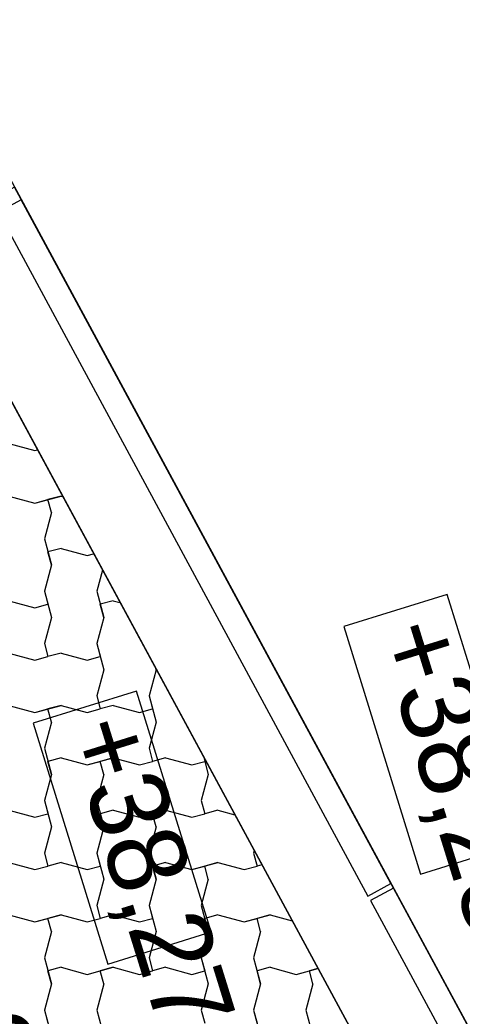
# Model space of a CAD drawing. Header units: metres. Extents: x -111189 to -108577, y -72951 to -72647.
# Drawn here: x -111179.412 to -111178.566, y -72918.259 to -72916.357 of the extents above; entities that cross this region are included whole.
import ezdxf

# ---------------------------------------------------------------- set-up
doc = ezdxf.new("R2010")
doc.units = ezdxf.units.M
doc.header["$MEASUREMENT"] = 0
doc.set_wipeout_variables(frame=1)
doc.linetypes.add('Wipeout_Contour', pattern=[1, 0, -1])
for name, color, linetype in [('00 - Muros - Pormenores', 7, 'Continuous'), ('02 - PASSEIOS', 7, 'Continuous'), ('07 - MUROS', 7, 'Continuous'), ('12 - COTAS ALTIMÉTRICAS', 7, 'Continuous')]:
    doc.layers.add(name, color=color, linetype=linetype)
doc.styles.add('ESTILO_GERADO_3', font='AGENCYR.TTF')
doc.dimstyles.new('ESTILO_GERADO__2', dxfattribs={"dimtxt": 0.15, "dimasz": 0.057, "dimexe": 0.18, "dimexo": 0.05, "dimgap": 0, "dimtad": 1, "dimzin": 0, "dimdsep": 46, "dimtxsty": 'ESTILO_GERADO_3', "dimblk": 'ARROWHEAD_2', "dimblk1": 'ARROWHEAD_2', "dimblk2": 'ARROWHEAD_2', "dimcen": 0.09, "dimclrd": 7, "dimclre": 7, "dimclrt": 7, "dimadec": 0, "dimazin": 0, "dimtfac": 1, "dimtdec": 4, "dimtmove": 0, "dimatfit": 3, "dimfxl": 1, "dimtolj": 1, "dimtzin": 0, "dimarcsym": 0})

# ---------------------------------------------------------------- blocks, each defined once
blk = doc.blocks.new('*X25', base_point=(-110957.0649, -73026.2797))
at = {"layer": '02 - PASSEIOS', "color": 253, "linetype": 'Continuous', "lineweight": 9}
for p, q in [((-111179.4332, -72917.1663), (-111179.3832, -72917.1797)), ((-111179.4332, -72917.1663), (-111179.3832, -72917.1797)), ((-111179.3832, -72917.1797), (-111179.3782, -72917.1784)), ((-111179.3832, -72917.1797), (-111179.3782, -72917.1784)), ((-111179.4332, -72917.2663), (-111179.3832, -72917.2797)), ((-111179.4332, -72917.2663), (-111179.3832, -72917.2797)), ((-111179.3832, -72917.2797), (-111179.3332, -72917.2663)), ((-111179.3332, -72917.2663), (-111179.3582, -72917.273)), ((-111179.3332, -72917.2663), (-111179.3301, -72917.2672)), ((-111179.3332, -72917.2663), (-111179.3301, -72917.2672)), ((-111179.3832, -72917.2797), (-111179.3582, -72917.273)), ((-111179.3515, -72917.298), (-111179.3582, -72917.273)), ((-111179.3515, -72917.298), (-111179.3649, -72917.348)), ((-111179.3649, -72917.348), (-111179.3515, -72917.398)), ((-111179.3332, -72917.3663), (-111179.3582, -72917.373)), ((-111179.3332, -72917.3663), (-111179.3582, -72917.373)), ((-111179.3515, -72917.398), (-111179.3582, -72917.373)), ((-111179.3332, -72917.3663), (-111179.2832, -72917.3797)), ((-111179.3332, -72917.3663), (-111179.2832, -72917.3797)), ((-111179.2832, -72917.3797), (-111179.2709, -72917.3764)), ((-111179.2832, -72917.3797), (-111179.2709, -72917.3764)), ((-111179.3515, -72917.398), (-111179.3649, -72917.448)), ((-111179.3515, -72917.398), (-111179.3649, -72917.448)), ((-111179.254, -72917.4076), (-111179.2649, -72917.448)), ((-111179.3649, -72917.448), (-111179.3582, -72917.473)), ((-111179.3649, -72917.448), (-111179.3515, -72917.498)), ((-111179.2649, -72917.448), (-111179.2515, -72917.498)), ((-111179.4332, -72917.4663), (-111179.3832, -72917.4797)), ((-111179.3832, -72917.4797), (-111179.3582, -72917.473)), ((-111179.2332, -72917.4663), (-111179.2582, -72917.473)), ((-111179.2332, -72917.4663), (-111179.2582, -72917.473)), ((-111179.2515, -72917.498), (-111179.2582, -72917.473)), ((-111179.2332, -72917.4663), (-111179.2204, -72917.4698)), ((-111179.2332, -72917.4663), (-111179.2204, -72917.4698)), ((-111179.3515, -72917.498), (-111179.3649, -72917.548)), ((-111179.2515, -72917.498), (-111179.2649, -72917.548)), ((-111179.2515, -72917.498), (-111179.2649, -72917.548)), ((-111179.3649, -72917.548), (-111179.3582, -72917.573)), ((-111179.2649, -72917.548), (-111179.2582, -72917.573)), ((-111179.2649, -72917.548), (-111179.2515, -72917.598)), ((-111179.4332, -72917.5663), (-111179.3832, -72917.5797)), ((-111179.4332, -72917.5663), (-111179.3832, -72917.5797)), ((-111179.3832, -72917.5797), (-111179.3582, -72917.573)), ((-111179.3832, -72917.5797), (-111179.3582, -72917.573)), ((-111179.3332, -72917.5663), (-111179.3582, -72917.573)), ((-111179.3332, -72917.5663), (-111179.2832, -72917.5797)), ((-111179.2832, -72917.5797), (-111179.2582, -72917.573)), ((-111179.2515, -72917.598), (-111179.2649, -72917.648)), ((-111179.1515, -72917.598), (-111179.1649, -72917.648)), ((-111179.1515, -72917.598), (-111179.1649, -72917.648)), ((-111179.1515, -72917.598), (-111179.152, -72917.5959)), ((-111179.152, -72917.5959), (-111179.1515, -72917.598)), ((-111179.2649, -72917.648), (-111179.2582, -72917.673)), ((-111179.1649, -72917.648), (-111179.1582, -72917.673)), ((-111179.1649, -72917.648), (-111179.1515, -72917.698)), ((-111179.4332, -72917.6663), (-111179.3832, -72917.6797)), ((-111179.4332, -72917.6663), (-111179.3832, -72917.6797)), ((-111179.3832, -72917.6797), (-111179.3332, -72917.6663)), ((-111179.3332, -72917.6663), (-111179.3582, -72917.673)), ((-111179.3332, -72917.6663), (-111179.2832, -72917.6797)), ((-111179.3332, -72917.6663), (-111179.2832, -72917.6797)), ((-111179.2332, -72917.6663), (-111179.2582, -72917.673)), ((-111179.2332, -72917.6663), (-111179.1832, -72917.6797)), ((-111179.3832, -72917.6797), (-111179.3582, -72917.673)), ((-111179.3515, -72917.698), (-111179.3582, -72917.673)), ((-111179.2832, -72917.6797), (-111179.2582, -72917.673)), ((-111179.2832, -72917.6797), (-111179.2582, -72917.673)), ((-111179.1832, -72917.6797), (-111179.1582, -72917.673)), ((-111179.3515, -72917.698), (-111179.3649, -72917.748)), ((-111179.1515, -72917.698), (-111179.1649, -72917.748)), ((-111179.3649, -72917.748), (-111179.3515, -72917.798)), ((-111179.1649, -72917.748), (-111179.1582, -72917.773)), ((-111179.0602, -72917.7656), (-111179.0582, -72917.773)), ((-111179.0602, -72917.7656), (-111179.0515, -72917.798)), ((-111179.3332, -72917.7663), (-111179.3582, -72917.773)), ((-111179.3332, -72917.7663), (-111179.3582, -72917.773)), ((-111179.3515, -72917.798), (-111179.3582, -72917.773)), ((-111179.3332, -72917.7663), (-111179.2832, -72917.7797)), ((-111179.3332, -72917.7663), (-111179.2832, -72917.7797)), ((-111179.2832, -72917.7797), (-111179.2332, -72917.7663)), ((-111179.2832, -72917.7797), (-111179.2582, -72917.773)), ((-111179.2332, -72917.7663), (-111179.2582, -72917.773)), ((-111179.2515, -72917.798), (-111179.2582, -72917.773)), ((-111179.2332, -72917.7663), (-111179.1832, -72917.7797)), ((-111179.2332, -72917.7663), (-111179.1832, -72917.7797)), ((-111179.1832, -72917.7797), (-111179.1582, -72917.773)), ((-111179.1832, -72917.7797), (-111179.1582, -72917.773)), ((-111179.1332, -72917.7663), (-111179.1582, -72917.773)), ((-111179.1332, -72917.7663), (-111179.0832, -72917.7797)), ((-111179.0832, -72917.7797), (-111179.0582, -72917.773)), ((-111179.3515, -72917.798), (-111179.3649, -72917.848)), ((-111179.3515, -72917.798), (-111179.3649, -72917.848)), ((-111179.2515, -72917.798), (-111179.2649, -72917.848)), ((-111179.0515, -72917.798), (-111179.0649, -72917.848)), ((-111179.3649, -72917.848), (-111179.3582, -72917.873)), ((-111179.3649, -72917.848), (-111179.3515, -72917.898)), ((-111179.2649, -72917.848), (-111179.2515, -72917.898)), ((-111179.0649, -72917.848), (-111179.0582, -72917.873)), ((-111179.4332, -72917.8663), (-111179.3832, -72917.8797)), ((-111179.3832, -72917.8797), (-111179.3582, -72917.873)), ((-111179.2332, -72917.8663), (-111179.2582, -72917.873)), ((-111179.2332, -72917.8663), (-111179.2582, -72917.873)), ((-111179.2515, -72917.898), (-111179.2582, -72917.873)), ((-111179.2332, -72917.8663), (-111179.1832, -72917.8797)), ((-111179.2332, -72917.8663), (-111179.1832, -72917.8797)), ((-111179.1832, -72917.8797), (-111179.1332, -72917.8663)), ((-111179.1832, -72917.8797), (-111179.1582, -72917.873)), ((-111179.1332, -72917.8663), (-111179.1582, -72917.873)), ((-111179.1515, -72917.898), (-111179.1582, -72917.873)), ((-111179.1332, -72917.8663), (-111179.0832, -72917.8797)), ((-111179.1332, -72917.8663), (-111179.0832, -72917.8797)), ((-111179.0832, -72917.8797), (-111179.0582, -72917.873)), ((-111179.0832, -72917.8797), (-111179.0582, -72917.873)), ((-111179.0332, -72917.8663), (-111179.0582, -72917.873)), ((-111179.0332, -72917.8663), (-111179.0009, -72917.875)), ((-111179.3515, -72917.898), (-111179.3649, -72917.948)), ((-111179.2515, -72917.898), (-111179.2649, -72917.948)), ((-111179.2515, -72917.898), (-111179.2649, -72917.948)), ((-111179.1515, -72917.898), (-111179.1649, -72917.948)), ((-111179.3649, -72917.948), (-111179.3582, -72917.973)), ((-111179.2649, -72917.948), (-111179.2582, -72917.973)), ((-111179.2649, -72917.948), (-111179.2515, -72917.998)), ((-111179.1649, -72917.948), (-111179.1515, -72917.998)), ((-111178.9637, -72917.9437), (-111178.9649, -72917.948)), ((-111178.9649, -72917.948), (-111178.9582, -72917.973)), ((-111179.4332, -72917.9663), (-111179.3832, -72917.9797)), ((-111179.4332, -72917.9663), (-111179.3832, -72917.9797)), ((-111179.3832, -72917.9797), (-111179.3582, -72917.973)), ((-111179.3832, -72917.9797), (-111179.3582, -72917.973)), ((-111179.3332, -72917.9663), (-111179.3582, -72917.973)), ((-111179.3332, -72917.9663), (-111179.2832, -72917.9797)), ((-111179.2832, -72917.9797), (-111179.2582, -72917.973)), ((-111179.1332, -72917.9663), (-111179.1582, -72917.973)), ((-111179.1332, -72917.9663), (-111179.1582, -72917.973)), ((-111179.1515, -72917.998), (-111179.1582, -72917.973)), ((-111179.1332, -72917.9663), (-111179.0832, -72917.9797)), ((-111179.1332, -72917.9663), (-111179.0832, -72917.9797)), ((-111179.0832, -72917.9797), (-111179.0332, -72917.9663)), ((-111179.0832, -72917.9797), (-111179.0582, -72917.973)), ((-111179.0332, -72917.9663), (-111179.0582, -72917.973)), ((-111179.0515, -72917.998), (-111179.0582, -72917.973)), ((-111179.0332, -72917.9663), (-111178.9832, -72917.9797)), ((-111179.0332, -72917.9663), (-111178.9832, -72917.9797)), ((-111178.9832, -72917.9797), (-111178.9582, -72917.973)), ((-111178.9832, -72917.9797), (-111178.9582, -72917.973)), ((-111178.9491, -72917.9706), (-111178.9582, -72917.973)), ((-111179.2515, -72917.998), (-111179.2649, -72918.048)), ((-111179.1515, -72917.998), (-111179.1649, -72918.048)), ((-111179.1515, -72917.998), (-111179.1649, -72918.048)), ((-111179.0515, -72917.998), (-111179.0649, -72918.048)), ((-111179.2649, -72918.048), (-111179.2582, -72918.073)), ((-111179.1649, -72918.048), (-111179.1582, -72918.073)), ((-111179.1649, -72918.048), (-111179.1515, -72918.098)), ((-111179.0649, -72918.048), (-111179.0515, -72918.098)), ((-111179.4332, -72918.0663), (-111179.3832, -72918.0797)), ((-111179.4332, -72918.0663), (-111179.3832, -72918.0797)), ((-111179.3832, -72918.0797), (-111179.3332, -72918.0663)), ((-111179.3332, -72918.0663), (-111179.3582, -72918.073)), ((-111179.3332, -72918.0663), (-111179.2832, -72918.0797)), ((-111179.3332, -72918.0663), (-111179.2832, -72918.0797)), ((-111179.2332, -72918.0663), (-111179.2582, -72918.073)), ((-111179.2332, -72918.0663), (-111179.1832, -72918.0797)), ((-111179.0332, -72918.0663), (-111179.0582, -72918.073)), ((-111179.0332, -72918.0663), (-111179.0582, -72918.073)), ((-111179.0332, -72918.0663), (-111178.9832, -72918.0797)), ((-111179.0332, -72918.0663), (-111178.9832, -72918.0797)), ((-111178.9832, -72918.0797), (-111178.9332, -72918.0663)), ((-111178.9332, -72918.0663), (-111178.9582, -72918.073)), ((-111178.9332, -72918.0663), (-111178.8912, -72918.0776)), ((-111178.9332, -72918.0663), (-111178.8912, -72918.0776)), ((-111179.3832, -72918.0797), (-111179.3582, -72918.073)), ((-111179.3515, -72918.098), (-111179.3582, -72918.073)), ((-111179.2832, -72918.0797), (-111179.2582, -72918.073)), ((-111179.2832, -72918.0797), (-111179.2582, -72918.073)), ((-111179.1832, -72918.0797), (-111179.1582, -72918.073)), ((-111179.0515, -72918.098), (-111179.0582, -72918.073)), ((-111178.9832, -72918.0797), (-111178.9582, -72918.073)), ((-111178.9515, -72918.098), (-111178.9582, -72918.073)), ((-111179.3515, -72918.098), (-111179.3649, -72918.148)), ((-111179.1515, -72918.098), (-111179.1649, -72918.148)), ((-111179.0515, -72918.098), (-111179.0649, -72918.148)), ((-111179.0515, -72918.098), (-111179.0649, -72918.148)), ((-111178.9515, -72918.098), (-111178.9649, -72918.148)), ((-111179.3649, -72918.148), (-111179.3515, -72918.198)), ((-111179.1649, -72918.148), (-111179.1582, -72918.173)), ((-111179.0649, -72918.148), (-111179.0582, -72918.173)), ((-111179.0649, -72918.148), (-111179.0515, -72918.198)), ((-111178.9649, -72918.148), (-111178.9515, -72918.198)), ((-111179.3332, -72918.1663), (-111179.3582, -72918.173)), ((-111179.3332, -72918.1663), (-111179.3582, -72918.173)), ((-111179.3515, -72918.198), (-111179.3582, -72918.173)), ((-111179.3332, -72918.1663), (-111179.2832, -72918.1797)), ((-111179.3332, -72918.1663), (-111179.2832, -72918.1797)), ((-111179.2832, -72918.1797), (-111179.2332, -72918.1663)), ((-111179.2832, -72918.1797), (-111179.2582, -72918.173)), ((-111179.2332, -72918.1663), (-111179.2582, -72918.173)), ((-111179.2515, -72918.198), (-111179.2582, -72918.173)), ((-111179.2332, -72918.1663), (-111179.1832, -72918.1797)), ((-111179.2332, -72918.1663), (-111179.1832, -72918.1797)), ((-111179.1832, -72918.1797), (-111179.1582, -72918.173)), ((-111179.1832, -72918.1797), (-111179.1582, -72918.173)), ((-111179.1332, -72918.1663), (-111179.1582, -72918.173)), ((-111179.1332, -72918.1663), (-111179.0832, -72918.1797)), ((-111179.0832, -72918.1797), (-111179.0582, -72918.173)), ((-111178.9332, -72918.1663), (-111178.9582, -72918.173)), ((-111178.9332, -72918.1663), (-111178.9582, -72918.173)), ((-111178.9515, -72918.198), (-111178.9582, -72918.173)), ((-111178.9332, -72918.1663), (-111178.8832, -72918.1797)), ((-111178.9332, -72918.1663), (-111178.8832, -72918.1797)), ((-111178.8832, -72918.1797), (-111178.8419, -72918.1687)), ((-111178.8832, -72918.1797), (-111178.8582, -72918.173)), ((-111178.8419, -72918.1687), (-111178.8582, -72918.173)), ((-111178.8515, -72918.198), (-111178.8582, -72918.173)), ((-111179.3515, -72918.198), (-111179.3649, -72918.248)), ((-111179.3515, -72918.198), (-111179.3649, -72918.248)), ((-111179.2515, -72918.198), (-111179.2649, -72918.248)), ((-111179.0515, -72918.198), (-111179.0649, -72918.248)), ((-111178.9515, -72918.198), (-111178.9649, -72918.248)), ((-111178.9515, -72918.198), (-111178.9649, -72918.248)), ((-111178.8515, -72918.198), (-111178.8649, -72918.248)), ((-111179.3649, -72918.248), (-111179.3582, -72918.273)), ((-111179.3649, -72918.248), (-111179.3515, -72918.298)), ((-111179.2649, -72918.248), (-111179.2515, -72918.298)), ((-111179.0649, -72918.248), (-111179.0582, -72918.273)), ((-111178.9649, -72918.248), (-111178.9582, -72918.273)), ((-111178.9649, -72918.248), (-111178.9515, -72918.298)), ((-111178.8649, -72918.248), (-111178.8515, -72918.298))]:
    blk.add_line(p, q, dxfattribs=at)
blk = doc.blocks.new('Malha_8_1', base_point=(-111182.45, -72914.5203))
at = {"color": 254, "linetype": 'Wipeout_Contour', "lineweight": 0, "ltscale": 1861428.278801215}
blk.add_wipeout([(-111182.45, -72914.5203), (-111181.1398, -72916.9324), (-111179.283, -72920.3506), (-111178.6992, -72921.4255), (-111173.1932, -72931.5618), (-111171.3979, -72934.867), (-111163.9365, -72948.6033), (-111162.5896, -72948.18), (-111170.1617, -72934.1975), (-111171.9536, -72930.8885), (-111177.4458, -72920.7467), (-111178.0283, -72919.6711), (-111179.8807, -72916.2505), (-111181.0503, -72914.0907)], dxfattribs=at).dxf.layer = '02 - PASSEIOS'
at = {"layer": '02 - PASSEIOS', "color": 7, "linetype": 'Continuous', "lineweight": 13, "flags": 128}
blk.add_lwpolyline([(-111182.45, -72914.5203), (-111181.0503, -72914.0907), (-111179.8807, -72916.2505), (-111178.0283, -72919.6711), (-111177.4458, -72920.7467), (-111171.9536, -72930.8885), (-111170.1617, -72934.1975), (-111162.5896, -72948.18), (-111163.9365, -72948.6033), (-111171.3979, -72934.867), (-111173.1932, -72931.5618), (-111178.6992, -72921.4255), (-111179.283, -72920.3506), (-111181.1398, -72916.9324)], close=True, dxfattribs=at)
at = {"layer": '02 - PASSEIOS', "color": 7, "lineweight": 13}
blk.add_blockref('*X25', (-110957.0649, -73026.2797), dxfattribs=at)
blk = doc.blocks.new('Malha_11_1', base_point=(-111178.7463, -72918.0302))
at = {"layer": '07 - MUROS', "color": 7, "linetype": 'Continuous', "lineweight": 13, "flags": 128}
blk.add_lwpolyline([(-111178.7463, -72918.0302), (-111178.7022, -72918.0065), (-111179.4094, -72916.7007), (-111179.4535, -72916.7243)], close=True, dxfattribs=at)
blk = doc.blocks.new('Malha_13_1', base_point=(-111178.1614, -72919.4252))
at = {"layer": '07 - MUROS', "color": 7, "linetype": 'Continuous', "lineweight": 13, "flags": 128}
blk.add_lwpolyline([(-111178.1614, -72919.4252), (-111177.9856, -72919.3299), (-111179.4223, -72916.6768), (-111179.5982, -72916.772)], close=True, dxfattribs=at)
blk = doc.blocks.new('Malha_14_1', base_point=(-111178.0344, -72919.3448))
at = {"layer": '07 - MUROS', "color": 7, "linetype": 'Continuous', "lineweight": 13, "flags": 128}
blk.add_lwpolyline([(-111178.0344, -72919.3448), (-111177.9903, -72919.3211), (-111178.6975, -72918.0153), (-111178.7415, -72918.039)], close=True, dxfattribs=at)
blk = doc.blocks.new('Malha_15_1', base_point=(-111178.4921, -72916.0334))
at = {"color": 254, "linetype": 'Wipeout_Contour', "lineweight": 0, "ltscale": 531829.293544}
blk.add_wipeout([(-111178.4921, -72916.0334), (-111179.5885, -72916.37), (-111177.9792, -72919.3417), (-111177.5091, -72919.1956)], dxfattribs=at).dxf.layer = '07 - MUROS'
at = {"layer": '07 - MUROS', "color": 7, "linetype": 'Continuous', "lineweight": 13, "flags": 128}
blk.add_lwpolyline([(-111178.4921, -72916.0334), (-111179.5885, -72916.37), (-111177.9792, -72919.3417), (-111177.5091, -72919.1956)], close=True, dxfattribs=at)
blk = doc.blocks.new('*D80', base_point=(-110957.0649, -73026.2797))
at = {"layer": '00 - Muros - Pormenores', "color": 7, "linetype": 'Continuous', "lineweight": 5, "transparency": 16777216}
for p, q in [((-111180.4565, -72916.7526), (-111180.4391, -72916.7849)), ((-111180.4885, -72916.8117), (-111180.3896, -72916.7581)), ((-111180.3958, -72916.7861), (-111180.4823, -72916.7837)), ((-111180.4391, -72916.7849), (-111180.2538, -72917.1271)), ((-111180.3032, -72917.1538), (-111180.2043, -72917.1003)), ((-111180.2105, -72917.1282), (-111180.297, -72917.1259)), ((-111180.2538, -72917.1271), (-111178.817, -72919.7802))]:
    blk.add_line(p, q, dxfattribs=at)
at = {"layer": '00 - Muros - Pormenores', "color": 7, "lineweight": 5, "transparency": 16777216, "insert": (-111180.387, -72916.818), "char_height": 0.15, "attachment_point": 7, "rotation": 298.4373, "style": 'ESTILO_GERADO_3'}
blk.add_mtext('\\A1;{\\pql;\\fAgency FB|b0|i0|c0|p0;\\W1.000000;0,39}', dxfattribs=at)
blk = doc.blocks.new('ARROWHEAD_2')
at = {"color": 0, "linetype": 'Continuous', "lineweight": 0}
for p, q in [((-0.378, -0.655), (0.378, 0.655)), ((0, 0), (-1, 0))]:
    blk.add_line(p, q, dxfattribs=at)
blk = doc.blocks.new('*D81', base_point=(-110957.0649, -73026.2797))
at = {"layer": '00 - Muros - Pormenores', "color": 7, "linetype": 'Continuous', "lineweight": 5, "transparency": 16777216}
for p, q in [((-111180.2105, -72917.1282), (-111180.297, -72917.1259)), ((-111180.2538, -72917.1271), (-111178.817, -72919.7802)), ((-111178.8665, -72919.807), (-111178.7675, -72919.7534)), ((-111178.7737, -72919.7814), (-111178.8603, -72919.779))]:
    blk.add_line(p, q, dxfattribs=at)
at = {"layer": '00 - Muros - Pormenores', "color": 7, "lineweight": 5, "transparency": 16777216, "insert": (-111179.5744, -72918.3185), "char_height": 0.15, "attachment_point": 7, "rotation": 298.4373, "style": 'ESTILO_GERADO_3'}
blk.add_mtext('\\A1;{\\pql;\\fAgency FB|b0|i0|c0|p0;\\W1.000000;3,02}', dxfattribs=at)
blk = doc.blocks.new('Cotas de Nível_1_1', base_point=(-111178.4908, -72917.9425))
at = {"layer": '12 - COTAS ALTIMÉTRICAS', "color": 7, "linetype": 'Continuous', "lineweight": 5, "flags": 128}
blk.add_lwpolyline([(-111178.7924, -72917.5156), (-111178.6455, -72917.9882), (-111178.4477, -72917.9267), (-111178.5946, -72917.4541)], close=True, dxfattribs=at)
at = {"layer": '12 - COTAS ALTIMÉTRICAS', "color": 7, "lineweight": 5, "insert": (-111178.7566, -72917.5344), "char_height": 0.15, "attachment_point": 7, "rotation": 287.2685, "style": 'ESTILO_GERADO_3'}
blk.add_mtext('\\A1;{\\pql;\\fAgency FB|b0|i0|c0|p0;\\W1.000000;+38,28}', dxfattribs=at)
blk = doc.blocks.new('Cotas de Nível_2_1', base_point=(-111179.2821, -72917.8199))
at = {"layer": '12 - COTAS ALTIMÉTRICAS', "color": 7, "linetype": 'Continuous', "lineweight": 5, "flags": 128}
blk.add_lwpolyline([(-111179.3866, -72917.7003), (-111179.2437, -72918.1602), (-111179.0459, -72918.0987), (-111179.1888, -72917.6388)], close=True, dxfattribs=at)
at = {"layer": '12 - COTAS ALTIMÉTRICAS', "color": 7, "lineweight": 5, "insert": (-111179.3509, -72917.7191), "char_height": 0.15, "attachment_point": 7, "rotation": 287.2685, "style": 'ESTILO_GERADO_3'}
blk.add_mtext('\\A1;{\\pql;\\fAgency FB|b0|i0|c0|p0;\\W1.000000;+38,27}', dxfattribs=at)

msp = doc.modelspace()

# ---------------------------------------------------------------- block references
at = {"layer": '02 - PASSEIOS', "color": 7, "lineweight": 13}
msp.add_blockref('Malha_8_1', (-111182.45, -72914.5203), dxfattribs=at)

# ---------------------------------------------------------------- next in the draw order: block references
at = {"layer": '07 - MUROS', "color": 7, "lineweight": 13}
for name, p in [('Malha_13_1', (-111178.1614, -72919.4252)), ('Malha_11_1', (-111178.7463, -72918.0302)), ('Malha_14_1', (-111178.0344, -72919.3448))]:
    msp.add_blockref(name, p, dxfattribs=at)

# ---------------------------------------------------------------- next in the draw order: block references
msp.add_blockref('Malha_15_1', (-111178.4921, -72916.0334), dxfattribs=at)

# ---------------------------------------------------------------- next in the draw order: block references
at = {"layer": '12 - COTAS ALTIMÉTRICAS', "color": 7, "lineweight": 5}
for name, p in [('Cotas de Nível_1_1', (-111178.4908, -72917.9425)), ('Cotas de Nível_2_1', (-111179.2821, -72917.8199))]:
    msp.add_blockref(name, p, dxfattribs=at)

# ---------------------------------------------------------------- next in the draw order: dimensions: what is measured, and where the dimension line sits
at = {"layer": '00 - Muros - Pormenores', "color": 7, "linetype": 'Continuous', "lineweight": 5}
for base, p1, p2, picture, middle in [((-111180.2538, -72917.1271), (-111179.7835, -72916.4299), (-111179.5982, -72916.772), '*D80', (-111180.2286, -72916.953)), ((-111178.817, -72919.7802), (-111179.5982, -72916.772), (-111178.1614, -72919.4252), '*D81', (-111179.416, -72918.4536))]:
    dim = msp.add_linear_dim(base=base, p1=p1, p2=p2, angle=298.4373, dimstyle='ESTILO_GERADO__2', dxfattribs=at)
    dim.commit()
    dim.dimension.update_dxf_attribs({"geometry": picture, "text_midpoint": middle, "dimtype": 160, "text_rotation": 298.4373})

doc.saveas('drawing.dxf')
